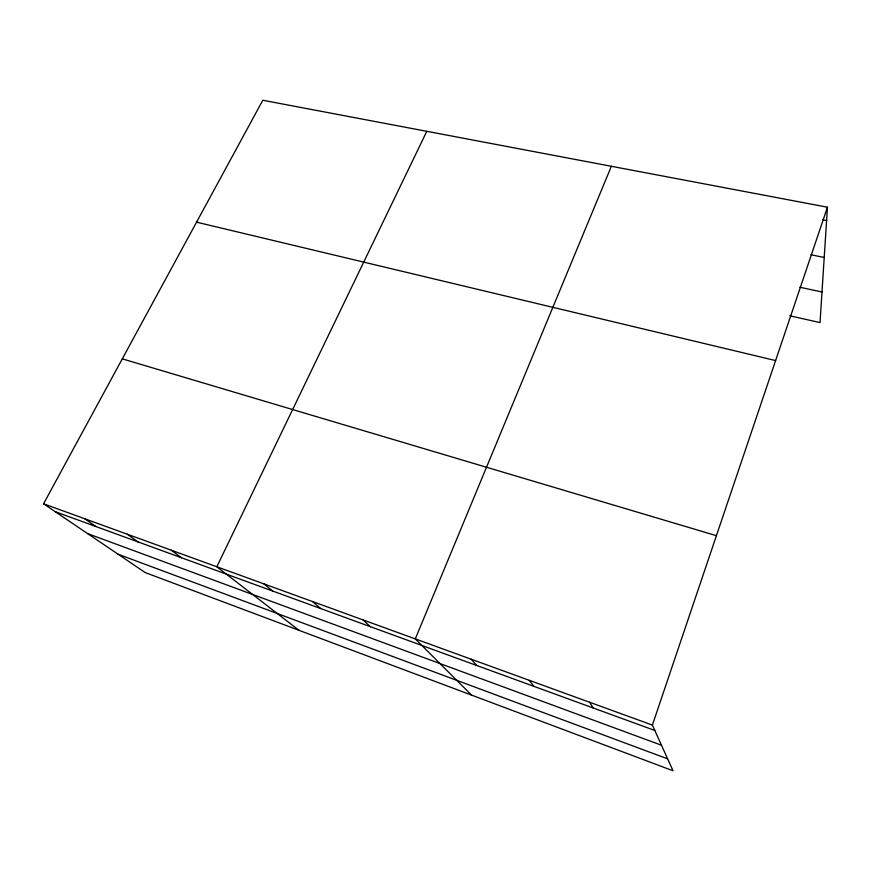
<?xml version="1.0" encoding="UTF-8"?>
<svg xmlns="http://www.w3.org/2000/svg" width="871" height="871" viewBox="0 0 871 871"><rect width="100%" height="100%" fill="white"/><g stroke="black" fill="none" stroke-linecap="round" stroke-linejoin="round"><path stroke-width="1.31" d="M827.45 207.211L652.39 725.075L673.011 770.748L145.239 572.595L43.55 503.786L262.802 100.252L827.45 207.211L820.025 322.575L789.855 315.814M611.366 166.285L415.293 638.9L471.549 695.112M426.79 131.314L216.825 566.771L298.96 630.31M822.605 219.786L826.59 220.559M810.923 254.746L824.216 257.468M799.883 287.245L821.984 292.003M196.574 222.159L775.615 360.572M122.299 358.852L716.419 535.676M43.55 503.786L652.39 725.075M55.232 511.691L654.829 730.475M87.644 533.629L661.503 745.249M118.129 554.25L667.643 758.859M84.77 518.768L95.973 526.563M127.351 534.25L138.032 541.904M171.347 550.232L181.462 557.756M263.88 583.864L272.743 591.061M312.58 601.567L320.735 608.579M363.022 619.902L370.425 626.706M471.178 659.216L476.84 665.531M529.23 680.316L533.901 686.359M589.591 702.255L593.195 707.992"/></g></svg>
